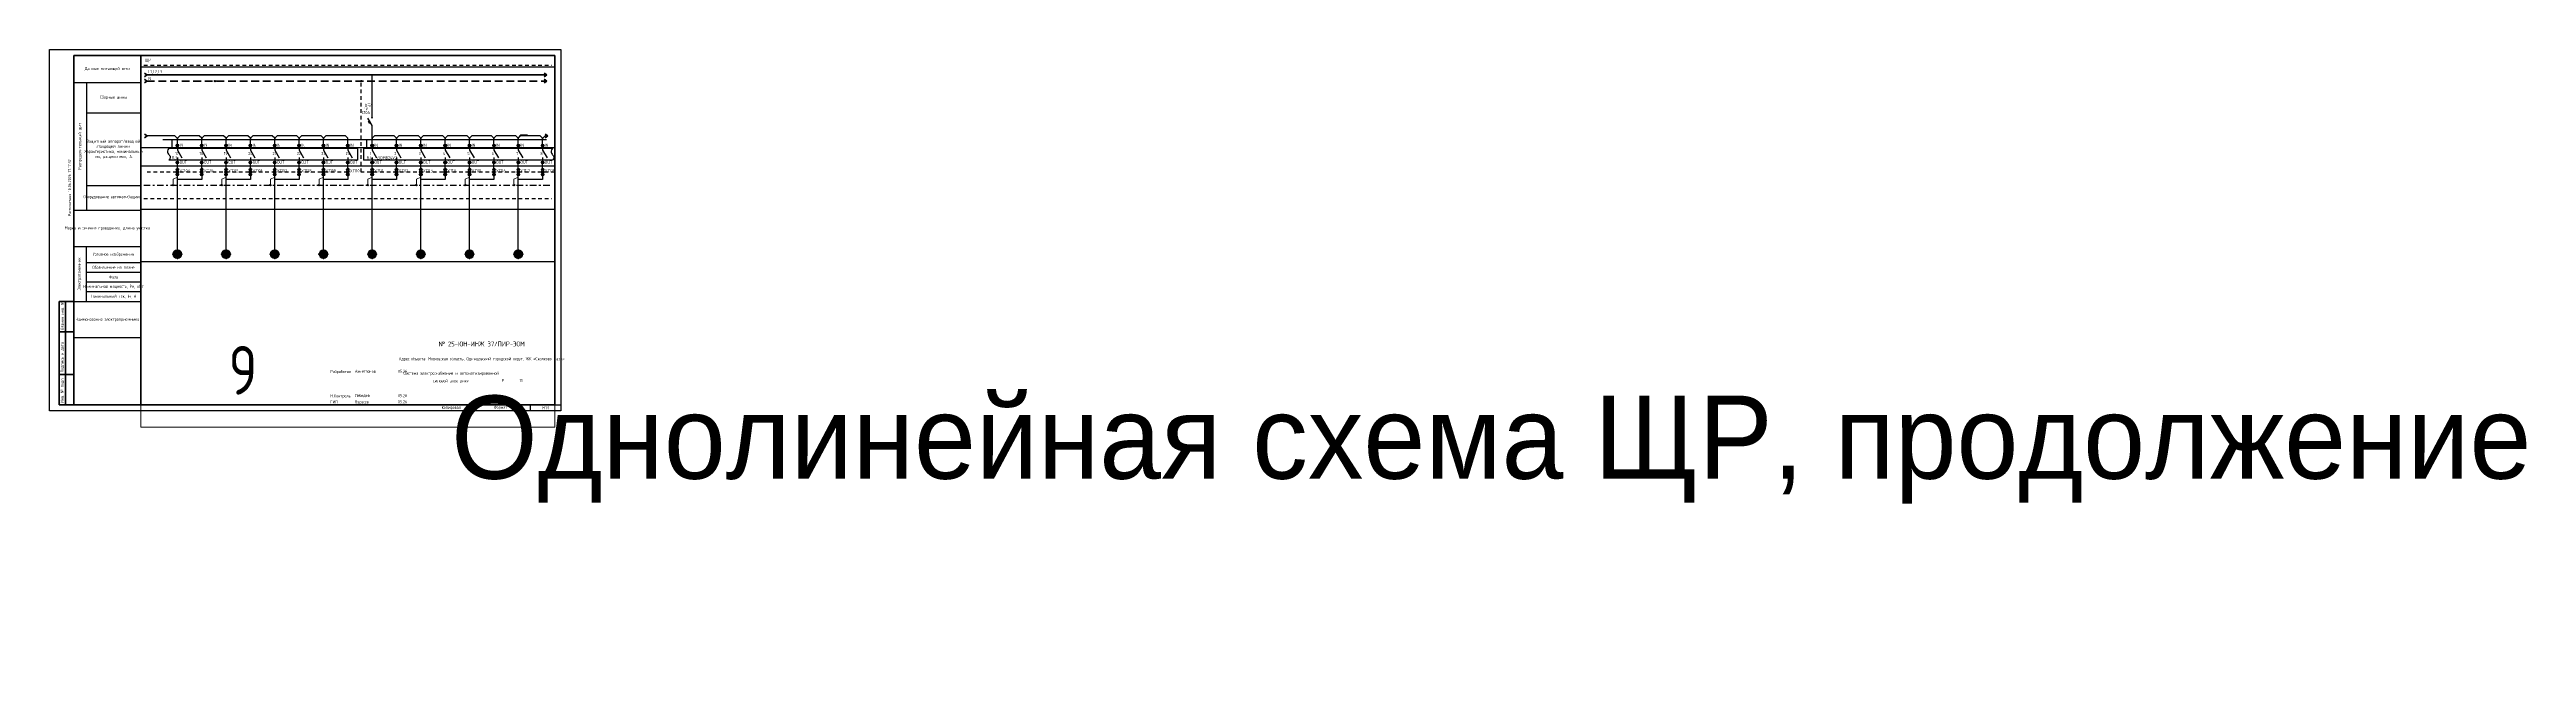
# Paper-space layout 'ЩР-1 (9)' of a CAD drawing. Header units: millimetres. Extents: x 0 to 2035, y -218 to 297.
# The model-space entities are those that its viewports show. They can reach past a viewport. Long polylines and large blocks are cut down to what shows.
import ezdxf
from ezdxf.enums import TextEntityAlignment as Align

# ---------------------------------------------------------------- set-up
doc = ezdxf.new("R2018")
doc.units = ezdxf.units.MM
for name, pattern in [('HIDDEN2', [4.7625, 3.175, -1.5875]), ('JIS_02_0.7', [1.35, 0.75, -0.6]), ('Штрихштриховая', [10.936111, 5.291667, -2.116667, 1.411111, -2.116667])]:
    doc.linetypes.add(name, pattern=pattern)
doc.layers.add('0-Область подсчета', color=152, linetype='Continuous', plot=False, transparency=0.5)
doc.layers.add('0_UNC Defpoints ЭОМ', color=6, linetype='Continuous', plot=False)
for name, color, linetype in [('0_UNC_13 Мот. Трассы', 1, 'Continuous'), ('0_Рамка', 7, 'Continuous'), ('0_ХТ', 7, 'Continuous'), ('Нумерация QF', 7, 'Continuous')]:
    doc.layers.add(name, color=color, linetype=linetype)
doc.layers.add('_0_ PE_проводник', color=3, linetype='Штрихштриховая', lineweight=20)
doc.styles.get("Standard").update_dxf_attribs({"font": 'arial.ttf'})
doc.styles.add('UNC_A', font='GOST2304A.ttf')
doc.styles.add('Unecom', font='GOST2304A.ttf', dxfattribs={"height": 2.5})
doc.styles.add('СПДС', font='isocpeur.ttf', dxfattribs={"width": 0.8, "height": 2.5})

# ---------------------------------------------------------------- blocks, each defined once
blk = doc.blocks.new('*U51')
at = {"lineweight": 60, "ltscale": 10}
for p, q in [((20, 292), (415, 292)), ((20, 5), (20, 292)), ((415, 292), (415, 5)), ((8, 90), (20, 90)), ((8, 5), (8, 90)), ((13, 90), (13, 5)), ((20, 90), (20, 5)), ((20, 90), (20, 5)), ((8, 65), (20, 65)), ((8, 30), (20, 30)), ((20, 5), (8, 5)), ((415, 5), (20, 5))]:
    blk.add_line(p, q, dxfattribs=at)
at = {"layer": '0_UNC Defpoints ЭОМ', "ltscale": 10}
blk.add_lwpolyline([(420, 0), (0, 0), (0, 297), (420, 297)], close=True, dxfattribs=at)
at = {"layer": '0_UNC Defpoints ЭОМ', "lineweight": 30}
blk.add_lwpolyline([(395, 5), (420, 5), (420, 0), (395, 0)], close=True, dxfattribs=at)
at = {"char_height": 2.5, "attachment_point": 4, "rotation": 90, "style": 'Unecom'}
for s, insert, width in [('{\\fGOST type A|b0|i1|c204|p34; }Взамен инв. №', (10.5, 65), 25), (' Подпись и дата', (10.5, 30), 35), (' Инв. № подл.', (10.5, 5), 24.419)]:
    blk.add_mtext(s, dxfattribs=dict(at, insert=insert, width=width))
at = {"style": 'Unecom'}
for s, insert, char_height, width, attachment_point, line_spacing_factor in [('Адрес объекта: Московская область, Одинцовский городской округ, ЖК «Сколково Парк»', (355, 42.5), 2.5, 115, 5, 1.5), ('№ 25-ЮН-ИНЖ 37/ПИР-ЭОМ', (355, 55), 4, 120, 5, 2), ('Разработал', (230.7, 32), 2.5, 20, 4, 2), ('Ахметзянов', (250.8, 32.5), 2.5, 19.921, 4, 2), ('05.26', (290, 32.5), 2.5, 10, 5, 2), ('Система электроснабжения и автоматизированной силовой электрики', (330, 27.5), 2.5, 70, 5, 1.5), ('Р', (372.5, 25), 2.5, 15, 5, 2), ('Н.Контроль', (230.7, 12), 2.5, 20, 4, 2), ('ГИП', (230.7, 7.3), 2.5, 20, 4, 2), ('Лебедев', (250.8, 12.5), 2.5, 19.921, 4, 2), ('Вересов', (250.8, 7), 2.5, 19.921, 4, 2), ('05.26', (290, 12.5), 2.5, 10, 5, 2), ('05.26', (290, 7.5), 2.5, 10, 5, 2)]:
    blk.add_mtext(s, dxfattribs=dict(at, insert=insert, char_height=char_height, width=width, attachment_point=attachment_point, line_spacing_factor=line_spacing_factor))
at = {"char_height": 2.5, "attachment_point": 4, "style": 'Unecom'}
for s, insert, width in [('Формат  ', (364.9, 2.6), 50), ('\\pi1; ', (250, -133.2), 20), ('\\pi1; ', (250, -133.2), 20), ('\\pxi0.4; ', (250, -133.2), 20), ('\\pi1; ', (512.5, -218.3), 20), ('\\pi1; ', (512.5, -218.3), 20), ('\\pxi0.4; ', (512.5, -218.3), 20)]:
    blk.add_mtext(s, dxfattribs=dict(at, insert=insert, width=width))
at = {"style": 'Unecom'}
blk.add_attdef('ЛИСТ_№', text='', height=2.5, dxfattribs=at).set_placement((387.5, 25), align=Align.MIDDLE_CENTER)
blk.add_attdef('КОЛ-ВО_ЛИСТОВ', text='', height=2.5, dxfattribs=at).set_placement((404.7, 23.7), align=Align.CENTER)
at = {"lineweight": 30, "flags": 104}
blk.add_attdef('ОПИСАНИЕ_ЛИСТА', text='', height=2.5, dxfattribs=at).set_placement((329.9, 12.5), align=Align.MIDDLE_CENTER)
at = {"style": 'Unecom', "flags": 8}
blk.add_attdef('ФОРМАТ_БУМАГИ', (379.4, 1.3), '', height=2.5, dxfattribs=at)
at = {"layer": '0_Рамка', "style": 'СПДС', "width": 0.8}
blk.add_text('Распечатано 18.06.2026 17:17:32', height=2.5, rotation=90, dxfattribs=at).set_placement((16.5, 160), align=Align.MIDDLE_LEFT)
at = {"layer": 'Defpoints', "insert": (330, 2.5), "char_height": 2.5, "width": 70, "attachment_point": 5, "style": 'Unecom'}
blk.add_mtext('Копировал', dxfattribs=at)
blk = doc.blocks.new('_Боковик_схема Юником')
at = {"color": 0, "lineweight": -2, "ltscale": 3}
blk.add_lwpolyline([(0, 232), (55, 232), (55, 0), (0, 0)], close=True, dxfattribs=at)
for points in [[(0, 210), (55, 210), (55, 125), (10.3, 125)], [(10.3, 210), (10.3, 105)], [(10.3, 185), (55, 185)], [(0, 105), (55, 105)], [(0, 75), (55, 75)], [(10, 75), (10, 30)], [(10, 62), (51.8, 62)], [(10, 62), (55, 62)], [(10, 54), (55, 54)], [(10, 46), (55, 46)], [(0, 30), (55, 30)], [(10, 38), (55, 38)]]:
    blk.add_lwpolyline(points, dxfattribs=at)
at = {"color": 0, "lineweight": -2, "char_height": 2.5, "attachment_point": 5, "style": 'Unecom'}
for s, insert, width in [('Данные питающей сети', (27.5, 221), 55), ('Сборные шины', (32.6, 197.5), 44.736), ('Защитный аппарат/вводной отходящей линии.\\PХарактеристика, номинальный ток, расцепитель, А.', (32.6, 155), 44.736), ('Оборудование автоматизации', (31, 115.7), 37.884), ('Марка и сечение проводника, длина участка', (27.5, 90), 55), ('Условное изображение', (32.5, 68.5), 45), ('Номинальная мощность, Рн, кВт', (32.5, 42), 45), ('Обозначение на плане', (32.5, 58), 45), ('Фаза', (32.5, 50), 45), ('Номинальный ток, Iн, А', (32.5, 34), 45), ('Наименование электроприемника', (27.5, 15), 55)]:
    blk.add_mtext(s, dxfattribs=dict(at, insert=insert, width=width))
at = {"color": 0, "lineweight": -2, "char_height": 2.5, "attachment_point": 5, "rotation": 90, "style": 'Unecom'}
for s, insert, width in [('Распределительный щит', (5.1, 157.5), 105), ('Электроприемник', (4.6, 52.5), 45)]:
    blk.add_mtext(s, dxfattribs=dict(at, insert=insert, width=width))
blk = doc.blocks.new('24-1')
at = {"color": 1}
blk.add_line((-4.3, 16.7), (-4.3, 23.7), dxfattribs=at)
for p, q in [((0, 19.8), (0, 23.7)), ((20, 19.8), (20, 23.7)), ((40, 19.8), (40, 23.7)), ((60, 19.8), (60, 23.7)), ((80, 19.8), (80, 23.7)), ((100, 19.8), (100, 23.7)), ((120, 19.8), (120, 23.7)), ((140, 19.8), (140, 23.7)), ((160, 19.8), (160, 23.7)), ((180, 19.8), (180, 23.7)), ((200, 19.8), (200, 23.7)), ((220, 19.8), (220, 23.7)), ((240, 19.8), (240, 23.7)), ((260, 19.8), (260, 23.7)), ((280, 19.8), (280, 23.7)), ((300, 19.8), (300, 23.7)), ((0, 17.8), (0, 15)), ((0, 15), (3.7, 8.6)), ((0, 9), (0, 5.9)), ((0, 0), (0, 3.9)), ((20, 17.8), (20, 15)), ((20, 15), (23.7, 8.6)), ((20, 9), (20, 5.9)), ((20, 0), (20, 3.9)), ((40, 17.8), (40, 15)), ((40, 15), (43.7, 8.6)), ((40, 9), (40, 5.9)), ((40, 0), (40, 3.9)), ((60, 17.8), (60, 15)), ((60, 15), (63.7, 8.6)), ((60, 9), (60, 5.9)), ((60, 0), (60, 3.9)), ((80, 17.8), (80, 15)), ((80, 15), (83.7, 8.6)), ((80, 9), (80, 5.9)), ((80, 0), (80, 3.9)), ((100, 17.8), (100, 15)), ((100, 15), (103.7, 8.6)), ((100, 9), (100, 5.9)), ((100, 0), (100, 3.9)), ((120, 17.8), (120, 15)), ((120, 15), (123.7, 8.6)), ((120, 9), (120, 5.9)), ((120, 0), (120, 3.9)), ((140, 17.8), (140, 15)), ((140, 15), (143.7, 8.6)), ((140, 9), (140, 5.9)), ((140, 0), (140, 3.9)), ((160, 17.8), (160, 15)), ((160, 15), (163.7, 8.6)), ((160, 9), (160, 5.9)), ((160, 0), (160, 3.9)), ((180, 17.8), (180, 15)), ((180, 15), (183.7, 8.6)), ((180, 9), (180, 5.9)), ((180, 0), (180, 3.9)), ((200, 17.8), (200, 15)), ((200, 15), (203.7, 8.6)), ((200, 9), (200, 5.9)), ((200, 0), (200, 3.9)), ((220, 17.8), (220, 15)), ((220, 15), (223.7, 8.6)), ((220, 9), (220, 5.9)), ((220, 0), (220, 3.9)), ((240, 17.8), (240, 15)), ((240, 15), (243.7, 8.6)), ((240, 9), (240, 5.9)), ((240, 0), (240, 3.9)), ((260, 17.8), (260, 15)), ((260, 15), (263.7, 8.6)), ((260, 9), (260, 5.9)), ((260, 0), (260, 3.9)), ((280, 17.8), (280, 15)), ((280, 15), (283.7, 8.6)), ((280, 9), (280, 5.9)), ((280, 0), (280, 3.9)), ((300, 17.8), (300, 15)), ((300, 15), (303.7, 8.6)), ((300, 9), (300, 5.9)), ((300, 0), (300, 3.9))]:
    blk.add_line(p, q)
blk.add_lwpolyline([(306.9, 6.7), (-7.1, 6.7), (-7.1, 16.7), (306.8, 16.7)])
at = {"linetype": 'ByBlock', "lineweight": -2}
for points in [[(1.1, 19.4), (-1.1, 18.3)], [(1.1, 4.3), (-1.1, 5.4)], [(21.1, 19.4), (18.9, 18.3)], [(21.1, 4.3), (18.9, 5.4)], [(41.1, 19.4), (38.9, 18.3)], [(41.1, 4.3), (38.9, 5.4)], [(61.1, 19.4), (58.9, 18.3)], [(61.1, 4.3), (58.9, 5.4)], [(81.1, 19.4), (78.9, 18.3)], [(81.1, 4.3), (78.9, 5.4)], [(101.1, 19.4), (98.9, 18.3)], [(101.1, 4.3), (98.9, 5.4)], [(121.1, 19.4), (118.9, 18.3)], [(121.1, 4.3), (118.9, 5.4)], [(141.1, 19.4), (138.9, 18.3)], [(141.1, 4.3), (138.9, 5.4)], [(161.1, 19.4), (158.9, 18.3)], [(161.1, 4.3), (158.9, 5.4)], [(181.1, 19.4), (178.9, 18.3)], [(181.1, 4.3), (178.9, 5.4)], [(201.1, 19.4), (198.9, 18.3)], [(201.1, 4.3), (198.9, 5.4)], [(221.1, 19.4), (218.9, 18.3)], [(221.1, 4.3), (218.9, 5.4)], [(241.1, 19.4), (238.9, 18.3)], [(241.1, 4.3), (238.9, 5.4)], [(261.1, 19.4), (258.9, 18.3)], [(261.1, 4.3), (258.9, 5.4)], [(281.1, 19.4), (278.9, 18.3)], [(281.1, 4.3), (278.9, 5.4)], [(301.1, 19.4), (298.9, 18.3)], [(301.1, 4.3), (298.9, 5.4)]]:
    blk.add_lwpolyline(points, dxfattribs=at)
for centre in [(0, 18.8), (0, 4.9), (20, 18.8), (20, 4.9), (40, 18.8), (40, 4.9), (60, 18.8), (60, 4.9), (80, 18.8), (80, 4.9), (100, 18.8), (100, 4.9), (120, 18.8), (120, 4.9), (140, 18.8), (140, 4.9), (160, 18.8), (160, 4.9), (180, 18.8), (180, 4.9), (200, 18.8), (200, 4.9), (220, 18.8), (220, 4.9), (240, 18.8), (240, 4.9), (260, 18.8), (260, 4.9), (280, 18.8), (280, 4.9), (300, 18.8), (300, 4.9)]:
    blk.add_circle(centre, 1)
blk.add_open_spline([(306.8, 16.7), (304.2, 12.9), (310.2, 10.3), (306.9, 6.7), (306.9, 6.7)], degree=3)
at = {"char_height": 2.5, "attachment_point": 1, "style": 'UNC_A'}
for s, width, insert in [('1', 4.985, (-1.8, 13.5)), ('IN', 3.09, (1.8, 20.3)), ('OUT', 4.68, (1.8, 6.3)), ('2', 4.985, (18.2, 13.5)), ('IN', 3.09, (21.8, 20.3)), ('OUT', 4.68, (21.8, 6.3)), ('3', 4.985, (38.2, 13.5)), ('IN', 3.09, (41.8, 20.3)), ('OUT', 4.68, (41.8, 6.3)), ('4', 4.985, (58.2, 13.5)), ('IN', 3.09, (61.8, 20.3)), ('OUT', 4.68, (61.8, 6.3)), ('5', 4.985, (78.2, 13.5)), ('IN', 3.09, (81.8, 20.3)), ('OUT', 4.68, (81.8, 6.3)), ('6', 4.985, (98.2, 13.5)), ('IN', 3.09, (101.8, 20.3)), ('OUT', 4.68, (101.8, 6.3)), ('7', 4.985, (118.2, 13.5)), ('IN', 3.09, (121.8, 20.3)), ('OUT', 4.68, (121.8, 6.3)), ('8', 4.985, (138.2, 13.5)), ('IN', 3.09, (141.8, 20.3)), ('OUT', 4.68, (141.8, 6.3)), ('9', 4.985, (158.2, 13.5)), ('IN', 3.09, (161.8, 20.3)), ('OUT', 4.68, (161.8, 6.3)), ('10', 4.985, (178.2, 13.5)), ('IN', 3.09, (181.8, 20.3)), ('OUT', 4.68, (181.8, 6.3)), ('11', 4.985, (198.2, 13.5)), ('IN', 3.09, (201.8, 20.3)), ('OUT', 4.68, (201.8, 6.3)), ('12', 4.985, (218.2, 13.5)), ('IN', 3.09, (221.8, 20.3)), ('OUT', 4.68, (221.8, 6.3)), ('13', 4.985, (238.2, 13.5)), ('IN', 3.09, (241.8, 20.3)), ('OUT', 4.68, (241.8, 6.3)), ('14', 4.985, (258.2, 13.5)), ('IN', 3.09, (261.8, 20.3)), ('OUT', 4.68, (261.8, 6.3)), ('15', 4.985, (278.2, 13.5)), ('IN', 3.09, (281.8, 20.3)), ('OUT', 4.68, (281.8, 6.3)), ('16', 4.985, (298.2, 13.5)), ('IN', 3.09, (301.8, 20.3)), ('OUT', 4.68, (301.8, 6.3))]:
    blk.add_mtext_dynamic_manual_height_columns(s, width=width, gutter_width=12.5, heights=[3.08], dxfattribs=dict(at, insert=insert))
at = {"color": 1, "style": 'UNC_A'}
blk.add_attdef('ZIOMB24V2', (4.9, 7.5), '', height=2.5, dxfattribs=at)
blk = doc.blocks.new('*U270')
at = {"lineweight": 40}
for p, q in [((0, 0), (-2, 1.5)), ((0, 0), (-2, -1.5)), ((328.4, 0), (326.4, 1.5)), ((328.4, 0), (326.4, -1.5)), ((0, -5), (-2, -3.5)), ((0, -5), (-2, -6.5)), ((328.4, -5), (326.4, -3.5)), ((328.4, -5), (326.4, -6.5))]:
    blk.add_line(p, q, dxfattribs=at)
at = {"linetype": 'ByBlock', "lineweight": 40}
blk.add_lwpolyline([(0, 0), (328.4, 0)], dxfattribs=at)
at = {"color": 4, "linetype": 'HIDDEN2', "lineweight": 40, "ltscale": 2}
blk.add_lwpolyline([(0, -5), (328.4, -5)], dxfattribs=at)
at = {"insert": (1.2, -1.6), "char_height": 2.5, "attachment_point": 1, "style": 'UNC_A'}
blk.add_mtext_dynamic_manual_height_columns('N', width=3.844, gutter_width=12.5, heights=[0], dxfattribs=at)
at = {"style": 'UNC_A'}
blk.add_attdef('ЛИНИЯ', (1, 1.5), '', height=2.5, dxfattribs=at)
blk = doc.blocks.new('*U90')
h = blk.add_hatch(color=255)
h.dxf.hatch_style = 1
h.paths.add_polyline_path([(-1.25, 0, 1), (1.25, 0, 1)])
at = {"color": 0, "lineweight": 15}
blk.add_circle((0, 0), 1.25, dxfattribs=at)
at = {"color": 0}
for p in [(-1.25, 0), (0, 1.25), (1.25, 0), (0, -1.25)]:
    blk.add_point(p, dxfattribs=at)
at = {"color": 0, "lineweight": -3, "style": 'Unecom'}
blk.add_text('М', height=1.5, dxfattribs=at).set_placement((0, 0), align=Align.MIDDLE_CENTER)
blk = doc.blocks.new('XT')
at = {"color": 32, "true_color": 0xcd6928}
for p, q in [((0.8, 0), (-1, -1.8)), ((1, -0.2), (-0.8, -2))]:
    blk.add_line(p, q, dxfattribs=at)
at = {"color": 5}
for p, q in [((0.8, -2), (-1, -3.8)), ((1, -2.2), (-0.8, -4))]:
    blk.add_line(p, q, dxfattribs=at)
at = {"color": 3}
for p, q in [((0.8, -4), (-1, -5.8)), ((1, -4.2), (-0.8, -6))]:
    blk.add_line(p, q, dxfattribs=at)
at = {"color": 32, "true_color": 0xcd6928}
blk.add_circle((0, -1), 1, dxfattribs=at)
at = {"color": 5}
blk.add_circle((0, -3), 1, dxfattribs=at)
at = {"color": 3}
blk.add_circle((0, -5), 1, dxfattribs=at)
at = {"style": 'UNC_A'}
blk.add_attdef('1', (1.7, 0.1), '', height=2.5, dxfattribs=at)
blk = doc.blocks.new('*U77')
for p, q in [((0, -36.3), (0, -1.2)), ((0, -42.8), (-3.5, -36.7)), ((-0.4, -36.6), (0.4, -35.9)), ((0.4, -36.6), (-0.4, -35.9)), ((0, -54.3), (0, -42.8))]:
    blk.add_line(p, q)
blk.add_lwpolyline([(-2.1, -41.1), (-3.1, -39.4), (-2.3, -38.9), (-1.3, -40.6)], close=True)
blk.add_circle((0, -1.2), 0.5)
at = {"insert": (-6.2, -24.9), "char_height": 2.5, "attachment_point": 1, "style": 'Unecom'}
blk.add_mtext_dynamic_manual_height_columns('\\pxql;QF', width=5.707, gutter_width=12.5, heights=[4.37], dxfattribs=at)
at = {"style": 'Unecom'}
for tag, p in [('P', (-3.4, -30.4)), ('A', (-1.7, -33.3))]:
    blk.add_attdef(tag, text='', height=2.5, dxfattribs=at).set_placement(p, align=Align.RIGHT)
blk.add_attdef('N', (-3.2, -27.4), '', height=2.5, dxfattribs=at)

msp = doc.modelspace()

# ---------------------------------------------------------------- linework, layer by layer
at = {"lineweight": 40}
for p, q in [((2780.081, 1511.949), (2778.081, 1513.449)), ((2780.081, 1511.949), (2778.081, 1510.449)), ((3109.18, 1511.949), (3107.18, 1513.449)), ((3109.18, 1511.949), (3107.18, 1510.449))]:
    msp.add_line(p, q, dxfattribs=at)
at = {"color": 1}
for p, q in [((2800.701, 1501.899), (2800.701, 1508.949)), ((2960.701, 1501.899), (2960.701, 1508.949))]:
    msp.add_line(p, q, dxfattribs=at)
for p, q in [((2805, 1505.089), (2805, 1508.949)), ((2825, 1505.089), (2825, 1508.949)), ((2845, 1505.089), (2845, 1508.949)), ((2865, 1505.089), (2865, 1508.949)), ((2885, 1505.089), (2885, 1508.949)), ((2905, 1505.089), (2905, 1508.949)), ((2925, 1505.089), (2925, 1508.949)), ((2945, 1505.089), (2945, 1508.949)), ((2965, 1505.089), (2965, 1508.949)), ((2985, 1505.089), (2985, 1508.949)), ((3005, 1505.089), (3005, 1508.949)), ((3025, 1505.089), (3025, 1508.949)), ((3045, 1505.089), (3045, 1508.949)), ((3065, 1505.089), (3065, 1508.949)), ((3085, 1505.089), (3085, 1508.949)), ((3105, 1505.089), (3105, 1508.949)), ((2805, 1503.089), (2805, 1500.212)), ((2805, 1500.212), (2808.689, 1493.822)), ((2805, 1494.212), (2805, 1491.109)), ((2805, 1485.249), (2805, 1489.109)), ((2825, 1503.089), (2825, 1500.212)), ((2825, 1500.212), (2828.689, 1493.822)), ((2825, 1494.212), (2825, 1491.109)), ((2825, 1485.249), (2825, 1489.109)), ((2845, 1503.089), (2845, 1500.212)), ((2845, 1500.212), (2848.689, 1493.822)), ((2845, 1494.212), (2845, 1491.109)), ((2845, 1485.249), (2845, 1489.109)), ((2865, 1503.089), (2865, 1500.212)), ((2865, 1500.212), (2868.689, 1493.822)), ((2865, 1494.212), (2865, 1491.109)), ((2865, 1485.249), (2865, 1489.109)), ((2885, 1503.089), (2885, 1500.212)), ((2885, 1500.212), (2888.689, 1493.822)), ((2885, 1494.212), (2885, 1491.109)), ((2885, 1485.249), (2885, 1489.109)), ((2905, 1503.089), (2905, 1500.212)), ((2905, 1500.212), (2908.689, 1493.822)), ((2905, 1494.212), (2905, 1491.109)), ((2905, 1485.249), (2905, 1489.109)), ((2925, 1503.089), (2925, 1500.212)), ((2925, 1500.212), (2928.689, 1493.822)), ((2925, 1494.212), (2925, 1491.109)), ((2925, 1485.249), (2925, 1489.109)), ((2945, 1503.089), (2945, 1500.212)), ((2945, 1500.212), (2948.689, 1493.822)), ((2945, 1494.212), (2945, 1491.109)), ((2945, 1485.249), (2945, 1489.109)), ((2945.007, 1485.249), (2945.007, 1489.109)), ((2957.902, 1501.899), (3112.968, 1501.899)), ((3112.968, 1491.899), (2957.987, 1491.899)), ((2965, 1503.089), (2965, 1500.212)), ((2965, 1500.212), (2968.689, 1493.822)), ((2965, 1494.212), (2965, 1491.109)), ((2965.007, 1485.249), (2965.007, 1489.109)), ((2985, 1503.089), (2985, 1500.212)), ((2985, 1500.212), (2988.689, 1493.822)), ((2985, 1494.212), (2985, 1491.109)), ((2985.007, 1485.249), (2985.007, 1489.109)), ((3005, 1503.089), (3005, 1500.212)), ((3005, 1500.212), (3008.689, 1493.822)), ((3005, 1494.212), (3005, 1491.109)), ((3005.007, 1485.249), (3005.007, 1489.109)), ((3025, 1503.089), (3025, 1500.212)), ((3025, 1500.212), (3028.689, 1493.822)), ((3025, 1494.212), (3025, 1491.109)), ((3025.007, 1485.249), (3025.007, 1489.109)), ((3045, 1503.089), (3045, 1500.212)), ((3045, 1500.212), (3048.689, 1493.822)), ((3045, 1494.212), (3045, 1491.109)), ((3045.007, 1485.249), (3045.007, 1489.109)), ((3065, 1503.089), (3065, 1500.212)), ((3065, 1500.212), (3068.689, 1493.822)), ((3065, 1494.212), (3065, 1491.109)), ((3065.007, 1485.249), (3065.007, 1489.109)), ((3085, 1503.089), (3085, 1500.212)), ((3085, 1500.212), (3088.689, 1493.822)), ((3085, 1494.212), (3085, 1491.109)), ((3085.007, 1485.249), (3085.007, 1489.109)), ((3105, 1503.089), (3105, 1500.212)), ((3105, 1500.212), (3108.689, 1493.822)), ((3105, 1494.212), (3105, 1491.109)), ((3105.007, 1485.249), (3105.007, 1489.109))]:
    msp.add_line(p, q)
at = {"color": 6}
for points in [[(2775, 1577.99), (2435, 1577.99), (2435, 1290.99), (2775, 1290.99), (2775, 1577.99)], [(3115, 1577.99), (2775, 1577.99), (2775, 1290.99), (3115, 1290.99), (3115, 1577.99)], [(3455, 1577.99), (3115, 1577.99), (3115, 1290.99), (3455, 1290.99), (3455, 1577.99)]]:
    msp.add_lwpolyline(points, dxfattribs=at)
at = {"linetype": 'JIS_02_0.7', "ltscale": 4}
for points in [[(2777.499, 1570.16), (3112.679, 1570.16)], [(2777.499, 1460.471), (3112.679, 1460.471)]]:
    msp.add_lwpolyline(points, dxfattribs=at)
at = {"color": 4, "linetype": 'JIS_02_0.7', "ltscale": 4}
for points in [[(3205, 1482.248), (2956.017, 1482.248), (2956.017, 1557.041)], [(2945, 1482.248), (2780.081, 1482.248)]]:
    msp.add_lwpolyline(points, dxfattribs=at)
for points in [[(2805, 1508.949), (2805, 1509.949), (2803, 1511.949), (2780.081, 1511.949)], [(2825, 1508.972), (2825, 1509.972), (2823, 1511.972), (2807, 1511.972), (2805, 1509.972), (2805, 1508.972)], [(2845, 1508.972), (2845, 1509.972), (2843, 1511.972), (2827, 1511.972), (2825, 1509.972), (2825, 1508.972)], [(2865, 1508.972), (2865, 1509.972), (2863, 1511.972), (2847, 1511.972), (2845, 1509.972), (2845, 1508.972)], [(2885, 1508.972), (2885, 1509.972), (2883, 1511.972), (2867, 1511.972), (2865, 1509.972), (2865, 1508.972)], [(2905, 1508.972), (2905, 1509.972), (2903, 1511.972), (2887, 1511.972), (2885, 1509.972), (2885, 1508.972)], [(2925, 1508.972), (2925, 1509.972), (2923, 1511.972), (2907, 1511.972), (2905, 1509.972), (2905, 1508.972)], [(2945, 1508.972), (2945, 1509.972), (2943, 1511.972), (2927, 1511.972), (2925, 1509.972), (2925, 1508.972)], [(2985, 1508.972), (2985, 1509.972), (2983, 1511.972), (2967, 1511.972), (2965, 1509.972), (2965, 1508.972)], [(3005, 1508.972), (3005, 1509.972), (3003, 1511.972), (2987, 1511.972), (2985, 1509.972), (2985, 1508.972)], [(3025, 1508.972), (3025, 1509.972), (3023, 1511.972), (3007, 1511.972), (3005, 1509.972), (3005, 1508.972)], [(3045, 1508.972), (3045, 1509.972), (3043, 1511.972), (3027, 1511.972), (3025, 1509.972), (3025, 1508.972)], [(3065, 1508.972), (3065, 1509.972), (3063, 1511.972), (3047, 1511.972), (3045, 1509.972), (3045, 1508.972)], [(3085, 1508.972), (3085, 1509.972), (3083, 1511.972), (3067, 1511.972), (3065, 1509.972), (3065, 1508.972)], [(3092.582, 1512.472), (3086.999, 1512.472), (3084.999, 1510.472), (3084.999, 1509.472)], [(3105, 1508.972), (3105, 1509.972), (3103, 1511.972), (3087, 1511.972), (3085, 1509.972), (3085, 1508.972)], [(3109.18, 1511.949), (3107, 1511.949), (3105, 1509.949), (3105, 1508.949)], [(2797.902, 1501.899), (2952.968, 1501.899), (2952.968, 1491.899), (2797.987, 1491.899)], [(2957.902, 1501.899), (2957.902, 1491.899)], [(2804.998, 1418.422), (2805, 1481.249)], [(2804.998, 1418.422), (2805, 1481.249)], [(2825, 1481.25), (2825, 1476.25), (2805, 1476.25)], [(2844.998, 1418.422), (2845, 1481.249)], [(2844.998, 1418.422), (2845, 1481.249)], [(2865, 1481.25), (2865, 1476.25), (2845, 1476.25)], [(2884.998, 1418.422), (2885, 1481.249)], [(2884.998, 1418.422), (2885, 1481.249)], [(2905, 1481.25), (2905, 1476.25), (2885, 1476.25)], [(2924.998, 1418.422), (2925, 1481.249)], [(2924.998, 1418.422), (2925, 1481.249)], [(2945, 1481.25), (2945, 1476.25), (2925, 1476.25)], [(2964.998, 1418.422), (2965, 1481.249)], [(2964.998, 1418.422), (2965, 1481.249)], [(2985, 1481.25), (2985, 1476.25), (2965, 1476.25)], [(3004.998, 1418.422), (3005, 1481.249)], [(3004.998, 1418.422), (3005, 1481.249)], [(3025, 1481.25), (3025, 1476.25), (3005, 1476.25)], [(3044.998, 1418.422), (3045, 1481.249)], [(3044.998, 1418.422), (3045, 1481.249)], [(3065, 1481.25), (3065, 1476.25), (3045, 1476.25)], [(3084.998, 1418.422), (3085, 1481.249)], [(3084.998, 1418.422), (3085, 1481.249)], [(3105, 1481.25), (3105, 1476.25), (3085, 1476.25)]]:
    msp.add_lwpolyline(points)
at = {"color": 1}
msp.add_lwpolyline([(2793.119, 1508.949), (3108.338, 1508.949)], dxfattribs=at)
at = {"linetype": 'ByBlock', "lineweight": -2}
for points in [[(2806.104, 1504.651), (2803.896, 1503.527)], [(2806.104, 1489.547), (2803.896, 1490.671)], [(2826.104, 1504.651), (2823.896, 1503.527)], [(2826.104, 1489.547), (2823.896, 1490.671)], [(2846.104, 1504.651), (2843.896, 1503.527)], [(2846.104, 1489.547), (2843.896, 1490.671)], [(2866.104, 1504.651), (2863.896, 1503.527)], [(2866.104, 1489.547), (2863.896, 1490.671)], [(2886.104, 1504.651), (2883.896, 1503.527)], [(2886.104, 1489.547), (2883.896, 1490.671)], [(2906.104, 1504.651), (2903.896, 1503.527)], [(2906.104, 1489.547), (2903.896, 1490.671)], [(2926.104, 1504.651), (2923.896, 1503.527)], [(2926.104, 1489.547), (2923.896, 1490.671)], [(2946.104, 1504.651), (2943.896, 1503.527)], [(2946.104, 1489.547), (2943.896, 1490.671)], [(2966.104, 1504.651), (2963.896, 1503.527)], [(2966.104, 1489.547), (2963.896, 1490.671)], [(2986.104, 1504.651), (2983.896, 1503.527)], [(2986.104, 1489.547), (2983.896, 1490.671)], [(3006.104, 1504.651), (3003.896, 1503.527)], [(3006.104, 1489.547), (3003.896, 1490.671)], [(3026.104, 1504.651), (3023.896, 1503.527)], [(3026.104, 1489.547), (3023.896, 1490.671)], [(3046.104, 1504.651), (3043.896, 1503.527)], [(3046.104, 1489.547), (3043.896, 1490.671)], [(3066.104, 1504.651), (3063.896, 1503.527)], [(3066.104, 1489.547), (3063.896, 1490.671)], [(3086.104, 1504.651), (3083.896, 1503.527)], [(3086.104, 1489.547), (3083.896, 1490.671)], [(3106.104, 1504.651), (3103.896, 1503.527)], [(3106.104, 1489.547), (3103.896, 1490.671)]]:
    msp.add_lwpolyline(points, dxfattribs=at)
at = {"color": 3, "linetype": 'Штрихштриховая'}
msp.add_lwpolyline([(2777.499, 1471.568), (3112.679, 1471.568)], dxfattribs=at)
at = {"color": 0, "linetype": 'ByBlock', "lineweight": -3}
for centre in [(2836.017, 1557.041), (2956.017, 1557.041), (2801.428, 1471.544), (2841.428, 1471.544), (2881.428, 1471.544), (2921.428, 1471.544), (2961.428, 1471.544), (3001.428, 1471.544), (3041.428, 1471.544), (3081.428, 1471.544)]:
    msp.add_circle(centre, 0.575, dxfattribs=at)
for centre in [(2805, 1504.089), (2805, 1490.109), (2825, 1504.089), (2825, 1490.109), (2845, 1504.089), (2845, 1490.109), (2865, 1504.089), (2865, 1490.109), (2885, 1504.089), (2885, 1490.109), (2905, 1504.089), (2905, 1490.109), (2925, 1504.089), (2925, 1490.109), (2945, 1504.089), (2945, 1490.109), (2965, 1504.089), (2965, 1490.109), (2985, 1504.089), (2985, 1490.109), (3005, 1504.089), (3005, 1490.109), (3025, 1504.089), (3025, 1490.109), (3045, 1504.089), (3045, 1490.109), (3065, 1504.089), (3065, 1490.109), (3085, 1504.089), (3085, 1490.109), (3105, 1504.089), (3105, 1490.109)]:
    msp.add_circle(centre, 1)
for points in [[(2797.902, 1501.899), (2795.286, 1498.158), (2801.321, 1495.5), (2797.987, 1491.899), (2797.987, 1491.899)], [(3113.014, 1501.899), (3110.397, 1498.158), (3116.432, 1495.5), (3113.098, 1491.899), (3113.098, 1491.899)]]:
    msp.add_open_spline(points, degree=3)
at = {"layer": '0-Область подсчета'}
for points in [[(147.309, 1584.367), (6296.248, 1584.367), (6296.248, 1408.375), (147.309, 1408.375)], [(150.349, 1568.697), (6220.211, 1568.697), (6220.211, 1502.163), (150.349, 1502.163)], [(142.142, 1487.401), (6300.609, 1487.401), (6300.609, 1451.513), (142.142, 1451.513)]]:
    msp.add_lwpolyline(points, close=True, dxfattribs=at)
at = {"layer": '_0_ PE_проводник'}
for points in [[(2801.428, 1471.544), (2801.428, 1476.312), (2805.001, 1477.935)], [(2841.428, 1471.544), (2841.428, 1476.312), (2845.001, 1477.935)], [(2881.428, 1471.544), (2881.428, 1476.312), (2885.001, 1477.935)], [(2921.428, 1471.544), (2921.428, 1476.312), (2925.001, 1477.935)], [(2961.428, 1471.544), (2961.428, 1476.312), (2965.001, 1477.935)], [(3001.428, 1471.544), (3001.428, 1476.312), (3005.001, 1477.935)], [(3041.428, 1471.544), (3041.428, 1476.312), (3045.001, 1477.935)], [(3081.428, 1471.544), (3081.428, 1476.312), (3085.001, 1477.935)]]:
    msp.add_lwpolyline(points, dxfattribs=at)

# ---------------------------------------------------------------- block references
for name, p, values in [('*U270', (2779.986, 1562.041), {'ЛИНИЯ': 'L1,L2,L3'}), ('24-1', (2465, 1485.249), {'ZIOMB24V2': 'ZIO-MB24'})]:
    msp.add_blockref(name, p).add_auto_attribs(values)
at = {"color": 1}
ref = msp.add_blockref('*U77', (2965, 1563.234), dxfattribs=at)
ref.add_attrib('P', '1P', dxfattribs={"height": 2.5, "style": 'Unecom'}).set_placement((2961.604, 1532.8), align=Align.RIGHT)
ref.add_attrib('A', 'С10А', dxfattribs={"height": 2.5, "style": 'Unecom'}).set_placement((2963.297, 1529.954), align=Align.RIGHT)
ref = msp.add_blockref('XT', (2805, 1485.248))
ref.add_attrib('1', 'XT', (2806.748, 1482.006), dxfattribs={"height": 2.5, "style": 'UNC_A'})
ref = msp.add_blockref('XT', (2825, 1485.248))
ref.add_attrib('1', 'XT', (2826.748, 1482.006), dxfattribs={"height": 2.5, "style": 'UNC_A'})
ref = msp.add_blockref('XT', (2845, 1485.248))
ref.add_attrib('1', 'XT', (2846.748, 1482.006), dxfattribs={"height": 2.5, "style": 'UNC_A'})
ref = msp.add_blockref('XT', (2865, 1485.248))
ref.add_attrib('1', 'XT', (2866.748, 1482.006), dxfattribs={"height": 2.5, "style": 'UNC_A'})
ref = msp.add_blockref('XT', (2885, 1485.248))
ref.add_attrib('1', 'XT', (2886.748, 1482.006), dxfattribs={"height": 2.5, "style": 'UNC_A'})
ref = msp.add_blockref('XT', (2905, 1485.248))
ref.add_attrib('1', 'XT', (2906.748, 1482.006), dxfattribs={"height": 2.5, "style": 'UNC_A'})
ref = msp.add_blockref('XT', (2925, 1485.248))
ref.add_attrib('1', 'XT', (2926.748, 1482.006), dxfattribs={"height": 2.5, "style": 'UNC_A'})
ref = msp.add_blockref('XT', (2945, 1485.248))
ref.add_attrib('1', 'XT', (2946.748, 1482.006), dxfattribs={"height": 2.5, "style": 'UNC_A'})
ref = msp.add_blockref('XT', (2965, 1485.248))
ref.add_attrib('1', 'XT', (2966.748, 1482.006), dxfattribs={"height": 2.5, "style": 'UNC_A'})
ref = msp.add_blockref('XT', (2985, 1485.248))
ref.add_attrib('1', 'XT', (2986.748, 1482.006), dxfattribs={"height": 2.5, "style": 'UNC_A'})
ref = msp.add_blockref('XT', (3005, 1485.248))
ref.add_attrib('1', 'XT', (3006.748, 1482.006), dxfattribs={"height": 2.5, "style": 'UNC_A'})
ref = msp.add_blockref('XT', (3025, 1485.248))
ref.add_attrib('1', 'XT', (3026.748, 1482.006), dxfattribs={"height": 2.5, "style": 'UNC_A'})
ref = msp.add_blockref('XT', (3045, 1485.248))
ref.add_attrib('1', 'XT', (3046.748, 1482.006), dxfattribs={"height": 2.5, "style": 'UNC_A'})
ref = msp.add_blockref('XT', (3065, 1485.248))
ref.add_attrib('1', 'XT', (3066.748, 1482.006), dxfattribs={"height": 2.5, "style": 'UNC_A'})
ref = msp.add_blockref('XT', (3085, 1485.248))
ref.add_attrib('1', 'XT', (3086.748, 1482.006), dxfattribs={"height": 2.5, "style": 'UNC_A'})
ref = msp.add_blockref('XT', (3105, 1485.248))
ref.add_attrib('1', 'XT', (3106.748, 1482.006), dxfattribs={"height": 2.5, "style": 'UNC_A'})
at = {"layer": '0_UNC_13 Мот. Трассы', "color": 1, "xscale": 2.928760899306508, "yscale": 2.928760899306508, "zscale": 2.928760899306508}
for p in [(2804.998, 1414.761), (2844.998, 1414.761), (2884.998, 1414.761), (2924.998, 1414.761), (2964.998, 1414.761), (3004.998, 1414.761), (3044.998, 1414.761), (3084.998, 1414.761)]:
    msp.add_blockref('*U90', p, dxfattribs=at)

# ---------------------------------------------------------------- texts
at = {"color": 1, "char_height": 2.5, "attachment_point": 1, "style": 'Unecom'}
for s, insert in [('R.3', (2800.549, 1495.323)), ('R.4', (2960.549, 1495.323))]:
    msp.add_mtext_dynamic_manual_height_columns(s, width=11.00949, gutter_width=12.5, heights=[0], dxfattribs=dict(at, insert=insert))
at = {"char_height": 2.5, "attachment_point": 1, "style": 'UNC_A'}
for s, width, insert in [('17', 4.98538, (2803.232, 1498.771)), ('IN', 3.09006, (2806.815, 1505.532)), ('OUT', 4.67951, (2806.815, 1491.552)), ('18', 4.98538, (2823.232, 1498.771)), ('IN', 3.09006, (2826.815, 1505.532)), ('OUT', 4.67951, (2826.815, 1491.552)), ('19', 4.98538, (2843.232, 1498.771)), ('IN', 3.09006, (2846.815, 1505.532)), ('OUT', 4.67951, (2846.815, 1491.552)), ('20', 4.98538, (2863.232, 1498.771)), ('IN', 3.09006, (2866.815, 1505.532)), ('OUT', 4.67951, (2866.815, 1491.552)), ('21', 4.98538, (2883.232, 1498.771)), ('IN', 3.09006, (2886.815, 1505.532)), ('OUT', 4.67951, (2886.815, 1491.552)), ('22', 4.98538, (2903.232, 1498.771)), ('IN', 3.09006, (2906.815, 1505.532)), ('OUT', 4.67951, (2906.815, 1491.552)), ('23', 4.98538, (2923.232, 1498.771)), ('IN', 3.09006, (2926.815, 1505.532)), ('OUT', 4.67951, (2926.815, 1491.552)), ('24', 4.98538, (2943.232, 1498.771)), ('IN', 3.09006, (2946.815, 1505.532)), ('OUT', 4.67951, (2946.815, 1491.552)), ('1', 4.98538, (2963.232, 1498.771)), ('IN', 3.09006, (2966.815, 1505.532)), ('OUT', 4.67951, (2966.815, 1491.552)), ('2', 4.98538, (2983.232, 1498.771)), ('IN', 3.09006, (2986.815, 1505.532)), ('OUT', 4.67951, (2986.815, 1491.552)), ('3', 4.98538, (3003.232, 1498.771)), ('IN', 3.09006, (3006.815, 1505.532)), ('OUT', 4.67951, (3006.815, 1491.552)), ('4', 4.98538, (3023.232, 1498.771)), ('IN', 3.09006, (3026.815, 1505.532)), ('OUT', 4.67951, (3026.815, 1491.552)), ('5', 4.98538, (3043.232, 1498.771)), ('IN', 3.09006, (3046.815, 1505.532)), ('OUT', 4.67951, (3046.815, 1491.552)), ('6', 4.98538, (3063.232, 1498.771)), ('IN', 3.09006, (3066.815, 1505.532)), ('OUT', 4.67951, (3066.815, 1491.552)), ('7', 4.98538, (3083.232, 1498.771)), ('IN', 3.09006, (3086.815, 1505.532)), ('OUT', 4.67951, (3086.815, 1491.552)), ('8', 4.98538, (3103.232, 1498.771)), ('IN', 3.09006, (3106.815, 1505.532)), ('OUT', 4.67951, (3106.815, 1491.552))]:
    msp.add_mtext_dynamic_manual_height_columns(s, width=width, gutter_width=12.5, heights=[3.076], dxfattribs=dict(at, insert=insert))
at = {"color": 1, "style": 'UNC_A'}
msp.add_attdef('ZIOMB24V2', (2968.823, 1492.771), '------', height=2.5, dxfattribs=at)
at = {"layer": '0_ХТ', "char_height": 2.5, "attachment_point": 4, "style": 'Unecom'}
for s, insert in [('102', (2770.511, 1483.329)), ('103', (2810.511, 1483.329)), ('104', (2830.511, 1483.329)), ('105', (2850.511, 1483.329)), ('106', (2870.511, 1483.329)), ('107', (2890.511, 1483.329)), ('108', (2910.511, 1483.329)), ('109', (2930.511, 1483.329)), ('110', (2950.511, 1483.329)), ('111', (2970.511, 1483.329)), ('112', (2990.511, 1483.329)), ('113', (3010.511, 1483.329)), ('114', (3030.511, 1483.329)), ('115', (3050.511, 1483.329)), ('116', (3070.511, 1483.329)), ('117', (3090.511, 1483.329)), ('118', (3110.511, 1483.329))]:
    msp.add_mtext_dynamic_manual_height_columns(s, width=10.42076, gutter_width=12.5, heights=[0], dxfattribs=dict(at, insert=insert))
at = {"layer": 'Defpoints', "color": 6, "insert": (2847.024, 1339.307), "char_height": 40, "attachment_point": 1, "style": 'Unecom'}
msp.add_mtext_dynamic_manual_height_columns('9', width=99.92054, gutter_width=12.5, heights=[0], dxfattribs=at)
at = {"layer": 'Нумерация QF', "char_height": 2.5, "style": 'Unecom'}
for s, width, insert, attachment_point in [('ЩР', 13.62236, (2778.367, 1575.564), 1), ('51', 7.51, (2962.062, 1537.155), 4)]:
    msp.add_mtext_dynamic_manual_height_columns(s, width=width, gutter_width=12.5, heights=[0], dxfattribs=dict(at, insert=insert, attachment_point=attachment_point))

psp = doc.layouts.new('ЩР-1 (9)')

# ---------------------------------------------------------------- block references
at = {"ltscale": 100}
ref = psp.add_blockref('*U51', (0, 0), dxfattribs=at)
ref.add_attrib('ФОРМАТ_БУМАГИ', 'А3', (379.4, 1.3), dxfattribs={"height": 2.5, "style": 'Unecom'})
ref.add_attrib('ЛИСТ_№', '15', dxfattribs={"height": 2.5, "style": 'Unecom'}).set_placement((387.5, 25), align=Align.MIDDLE_CENTER)
lines = psp.add_mtext('Однолинейная схема ЩР, продолжение', dxfattribs={"insert": (329.9, 12.5), "char_height": 68.284, "attachment_point": 1})
ref.add_attrib('ОПИСАНИЕ_ЛИСТА', '', (329.9, 12.5), dxfattribs={"flags": 104}).embed_mtext(lines)
at = {"lineweight": -3}
psp.add_blockref('_Боковик_схема Юником', (20, 60), dxfattribs=at)

# ---------------------------------------------------------------- texts
at = {"insert": (407.5, 2.5), "char_height": 2.5, "width": 25, "attachment_point": 5, "line_spacing_factor": 2, "style": 'Unecom'}
psp.add_mtext('М1:1', dxfattribs=at)

# ---------------------------------------------------------------- viewports
at = {"layer": 'Defpoints', "color": 6}
psp.add_viewport(center=(245, 139.3), size=(340, 305.449), view_center_point=(2945, 1425.266), view_height=305.44904, dxfattribs=at)

doc.saveas('drawing.dxf')
